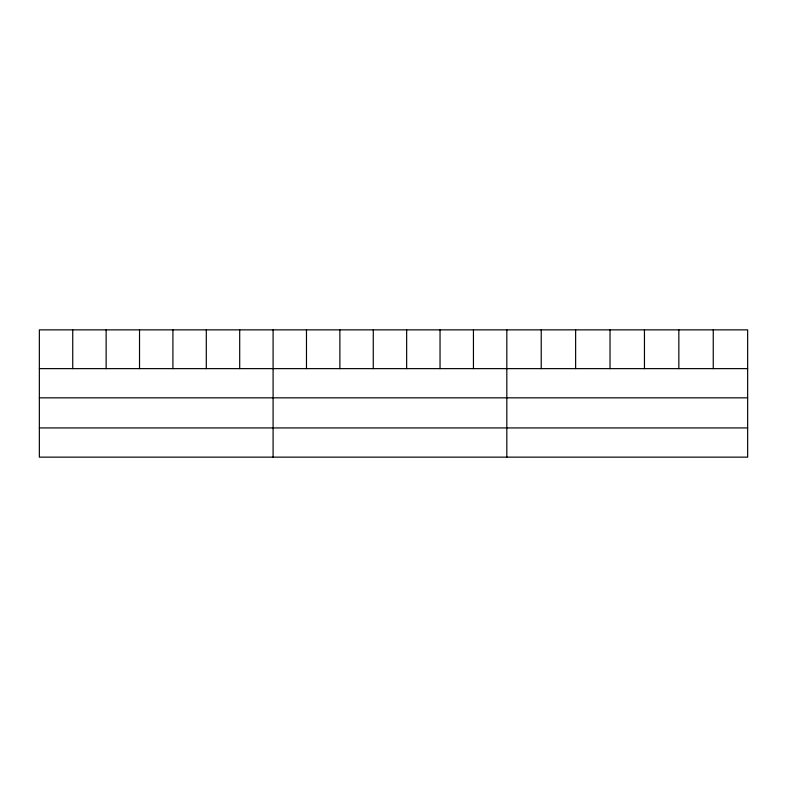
<?xml version="1.0" encoding="UTF-8"?>
<svg xmlns="http://www.w3.org/2000/svg" width="787" height="787" viewBox="0 0 787 787"><rect width="100%" height="100%" fill="white"/><g stroke="black" fill="none" stroke-linecap="round" stroke-linejoin="round"><path stroke-width="1.18" d="M747.65 397.838L747.65 329.861L39.35 329.861L39.35 457.139L747.65 457.139L747.65 397.838L39.35 397.838M39.35 368.631L747.65 368.631M39.35 427.931L747.65 427.931M713.248 329.861L713.248 368.631M678.847 329.861L678.847 368.631M644.445 329.861L644.445 368.631M610.033 329.861L610.033 368.631M575.631 329.861L575.631 368.631M541.23 329.861L541.23 368.631M506.828 329.861L506.828 457.139M473.44 329.861L473.44 368.631M440.041 329.861L440.041 368.631M406.653 329.861L406.653 368.631M373.264 329.861L373.264 368.631M339.876 329.861L339.876 368.631M306.477 329.861L306.477 368.631M273.089 329.861L273.089 457.139M239.701 329.861L239.701 368.631M206.302 329.861L206.302 368.631M172.914 329.861L172.914 368.631M139.525 329.861L139.525 368.631M106.137 329.861L106.137 368.631M72.738 329.861L72.738 368.631"/></g></svg>
